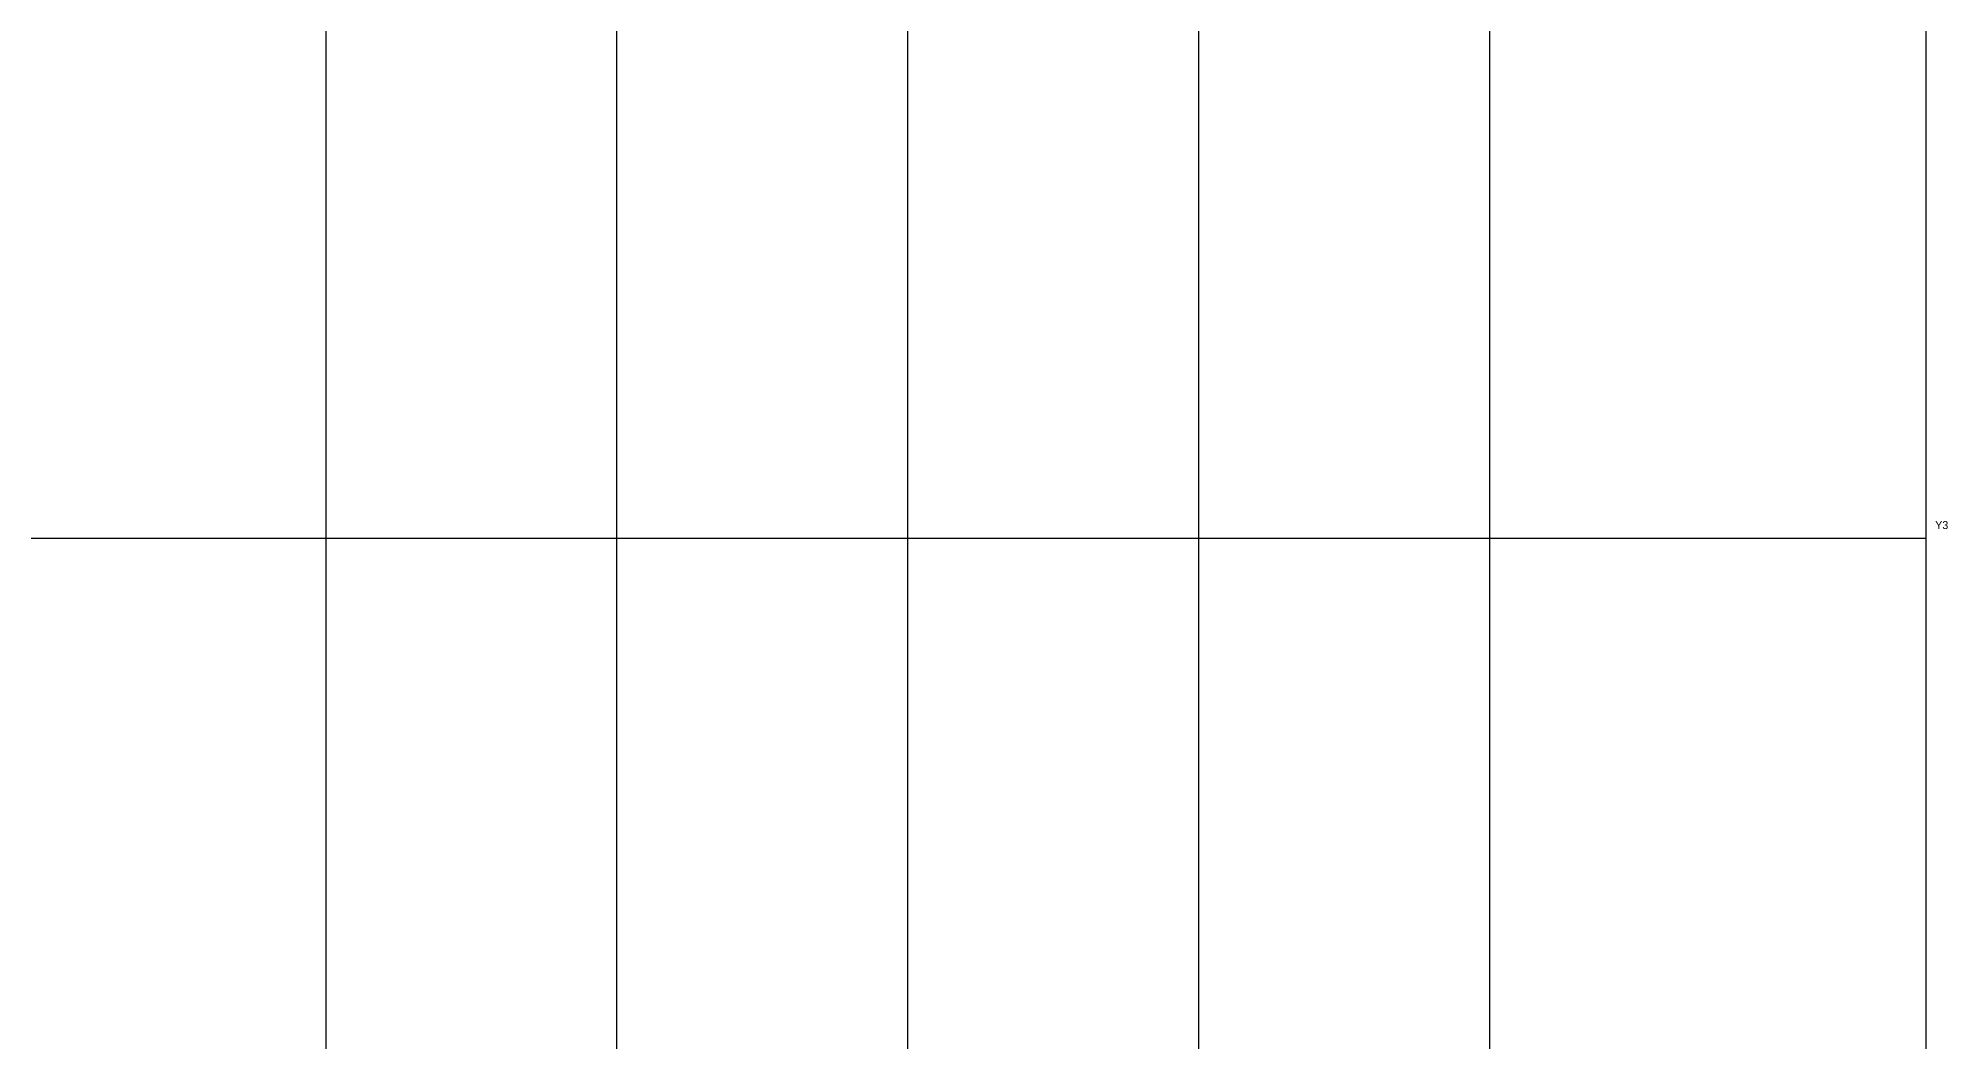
# Model space of a CAD drawing. Header units: millimetres. Extents: x -450 to 225826, y -254450 to 109948.
# Drawn here: x 171084 to 223597, y -226851 to -199251 of the extents above; entities that cross this region are included whole.
import ezdxf

# ---------------------------------------------------------------- set-up
doc = ezdxf.new("R2010")
doc.units = ezdxf.units.MM
doc.layers.add('LV-SKY-REFUGE_GRID', color=8, linetype='Continuous')
doc.layers.add('TEXT', color=7, linetype='Continuous')

msp = doc.modelspace()

# ---------------------------------------------------------------- linework, layer by layer
at = {"layer": 'LV-SKY-REFUGE_GRID'}
for points in [[(179000, -254000), (179000, -152000)], [(187000, -254000), (187000, -152000)], [(195000, -254000), (195000, -152000)], [(203000, -254000), (203000, -152000)], [(211000, -254000), (211000, -152000)], [(223000, -254000), (223000, -152000)], [(119000, -213000), (223000, -213000)]]:
    msp.add_lwpolyline(points, dxfattribs=at)

# ---------------------------------------------------------------- texts
at = {"layer": 'TEXT'}
msp.add_text('Y3', height=220, dxfattribs=at).set_placement((223250, -212750))

doc.saveas('drawing.dxf')
